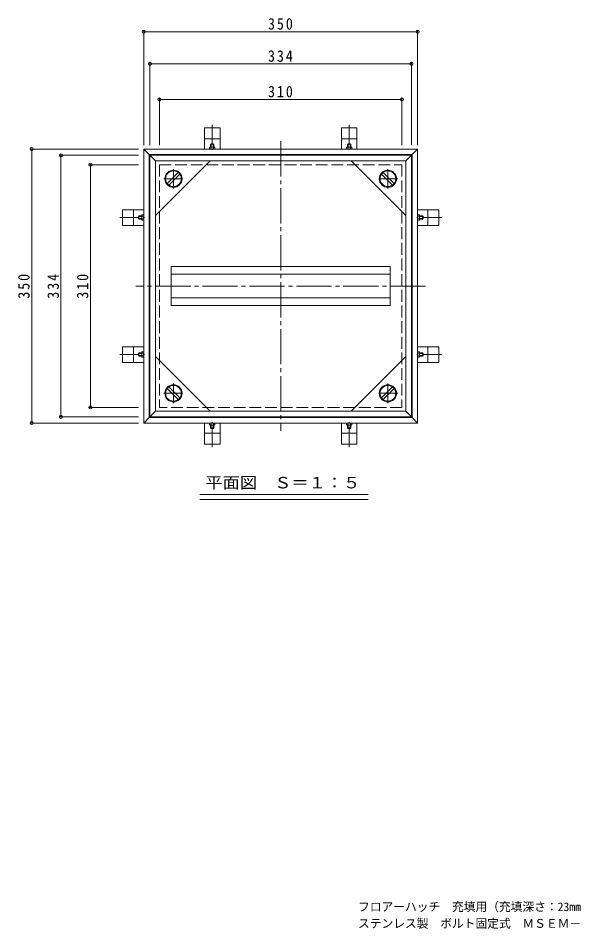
# Model space of a CAD drawing. Units: millimetres on the paper, enlarged 2 times, with parts at other scales. Extents: x -340 to 315, y -274 to 219.
# Drawn here: x -340.1 to -56.1, y -273.5 to 191.7 of the extents above; entities that cross this region are included whole.
import ezdxf
from ezdxf.enums import TextEntityAlignment as Align

# ---------------------------------------------------------------- set-up
doc = ezdxf.new("R2010")
doc.units = ezdxf.units.MM
doc.header["$LTSCALE"] = 2
doc.header["$PDMODE"] = 32
doc.header["$PDSIZE"] = 1.6
for name, pattern in [('CHAIN1', [8, 5, -1, 1, -1]), ('CHAIN2', [12, 9, -1, 1, -1]), ('DASHED3', [4, 3, -1])]:
    doc.linetypes.add(name, pattern=pattern)
for name, color, linetype, lineweight in [('0-1', 2, 'Continuous', 9), ('0-2', 3, 'Continuous', 9), ('0-4', 7, 'Continuous', 9)]:
    doc.layers.add(name, color=color, linetype=linetype, lineweight=lineweight)
doc.layers.add('F-4', color=7, linetype='Continuous')
doc.styles.add('ＭＳ ゴシック', font='')
doc.styles.get('ＭＳ ゴシック').set_extended_font_data('MS Gothic')

msp = doc.modelspace()

# ---------------------------------------------------------------- linework, layer by layer
at = {"layer": '0-1'}
for p, q in [((-236.946, 135.692), (-244.946, 135.692)), ((-244.946, 135.692), (-244.946, 124.892)), ((-236.946, 135.692), (-236.946, 124.892)), ((-174.946, 135.692), (-166.946, 135.692)), ((-174.946, 135.692), (-174.946, 124.892)), ((-166.946, 135.692), (-166.946, 124.892)), ((-236.946, 130.092), (-244.946, 130.092)), ((-242.346, 125.692), (-242.346, 124.892)), ((-241.986, 125.892), (-239.906, 125.892)), ((-241.746, 127.347), (-241.466, 127.627)), ((-241.746, 127.347), (-240.146, 127.347)), ((-241.746, 127.347), (-241.746, 125.892)), ((-241.625, 125.692), (-241.625, 124.892)), ((-241.466, 127.627), (-240.426, 127.627)), ((-241.466, 127.627), (-241.466, 125.892)), ((-240.426, 127.627), (-240.146, 127.347)), ((-240.426, 127.627), (-240.426, 125.892)), ((-240.267, 125.692), (-240.267, 124.892)), ((-240.146, 127.347), (-240.146, 125.892)), ((-239.546, 125.692), (-239.546, 124.892)), ((-174.946, 130.092), (-166.946, 130.092)), ((-172.346, 125.692), (-172.346, 124.892)), ((-169.906, 125.892), (-171.986, 125.892)), ((-171.466, 127.627), (-171.746, 127.347)), ((-170.146, 127.347), (-171.746, 127.347)), ((-171.746, 127.347), (-171.746, 125.892)), ((-171.625, 125.692), (-171.625, 124.892)), ((-170.426, 127.627), (-171.466, 127.627)), ((-171.466, 127.627), (-171.466, 125.892)), ((-170.146, 127.347), (-170.426, 127.627)), ((-170.426, 127.627), (-170.426, 125.892)), ((-170.267, 125.692), (-170.267, 124.892)), ((-170.146, 127.347), (-170.146, 125.892)), ((-169.546, 125.692), (-169.546, 124.892)), ((-273.146, 122.092), (-275.946, 124.892)), ((-275.946, -15.108), (-275.946, 124.892)), ((-275.946, 124.892), (-135.946, 124.892)), ((-273.146, -12.308), (-273.146, 122.092)), ((-273.146, 122.092), (-138.746, 122.092)), ((-135.946, 124.892), (-138.746, 122.092)), ((-138.746, 122.092), (-138.746, -12.308)), ((-135.946, 124.892), (-135.946, -15.108)), ((-286.746, 85.892), (-286.746, 93.892)), ((-286.746, 93.892), (-275.946, 93.892)), ((-281.146, 85.892), (-281.146, 93.892)), ((-125.146, 93.892), (-135.946, 93.892)), ((-130.746, 85.892), (-130.746, 93.892)), ((-125.146, 85.892), (-125.146, 93.892)), ((-278.401, 90.692), (-278.681, 90.412)), ((-278.681, 90.412), (-278.681, 89.372)), ((-278.681, 90.412), (-276.946, 90.412)), ((-278.681, 89.372), (-278.401, 89.092)), ((-278.681, 89.372), (-276.946, 89.372)), ((-278.401, 90.692), (-278.401, 89.092)), ((-278.401, 90.692), (-276.946, 90.692)), ((-278.401, 89.092), (-276.946, 89.092)), ((-276.946, 90.932), (-276.946, 88.852)), ((-276.746, 91.292), (-275.946, 91.292)), ((-276.746, 90.571), (-275.946, 90.571)), ((-276.746, 89.213), (-275.946, 89.213)), ((-276.746, 88.492), (-275.946, 88.492)), ((-135.146, 91.292), (-135.946, 91.292)), ((-135.146, 90.571), (-135.946, 90.571)), ((-135.146, 89.213), (-135.946, 89.213)), ((-135.146, 88.492), (-135.946, 88.492)), ((-134.946, 90.932), (-134.946, 88.852)), ((-133.491, 90.692), (-134.946, 90.692)), ((-133.211, 90.412), (-134.946, 90.412)), ((-133.211, 89.372), (-134.946, 89.372)), ((-133.491, 89.092), (-134.946, 89.092)), ((-133.491, 90.692), (-133.491, 89.092)), ((-133.491, 90.692), (-133.211, 90.412)), ((-133.211, 89.372), (-133.491, 89.092)), ((-133.211, 90.412), (-133.211, 89.372)), ((-286.746, 85.892), (-275.946, 85.892)), ((-125.146, 85.892), (-135.946, 85.892)), ((-286.746, 23.892), (-286.746, 15.892)), ((-286.746, 23.892), (-275.946, 23.892)), ((-281.146, 23.892), (-281.146, 15.892)), ((-125.146, 23.892), (-135.946, 23.892)), ((-130.746, 23.892), (-130.746, 15.892)), ((-125.146, 23.892), (-125.146, 15.892)), ((-278.681, 20.412), (-278.401, 20.692)), ((-278.681, 19.372), (-278.681, 20.412)), ((-278.681, 20.412), (-276.946, 20.412)), ((-278.401, 19.092), (-278.681, 19.372)), ((-278.681, 19.372), (-276.946, 19.372)), ((-278.401, 19.092), (-278.401, 20.692)), ((-278.401, 20.692), (-276.946, 20.692)), ((-278.401, 19.092), (-276.946, 19.092)), ((-276.946, 18.852), (-276.946, 20.932)), ((-276.746, 21.292), (-275.946, 21.292)), ((-276.746, 20.571), (-275.946, 20.571)), ((-276.746, 19.213), (-275.946, 19.213)), ((-135.146, 21.292), (-135.946, 21.292)), ((-135.146, 20.571), (-135.946, 20.571)), ((-135.146, 19.213), (-135.946, 19.213)), ((-134.946, 18.852), (-134.946, 20.932)), ((-133.491, 20.692), (-134.946, 20.692)), ((-133.211, 20.412), (-134.946, 20.412)), ((-133.211, 19.372), (-134.946, 19.372)), ((-133.491, 19.092), (-134.946, 19.092)), ((-133.491, 19.092), (-133.491, 20.692)), ((-133.211, 20.412), (-133.491, 20.692)), ((-133.491, 19.092), (-133.211, 19.372)), ((-133.211, 19.372), (-133.211, 20.412)), ((-286.746, 15.892), (-275.946, 15.892)), ((-276.746, 18.492), (-275.946, 18.492)), ((-135.146, 18.492), (-135.946, 18.492)), ((-125.146, 15.892), (-135.946, 15.892)), ((-273.146, -12.308), (-275.946, -15.108)), ((-138.746, -12.308), (-273.146, -12.308)), ((-135.946, -15.108), (-138.746, -12.308)), ((-135.946, -15.108), (-275.946, -15.108)), ((-244.946, -25.908), (-244.946, -15.108)), ((-242.346, -15.908), (-242.346, -15.108)), ((-241.986, -16.108), (-239.906, -16.108)), ((-241.746, -17.563), (-241.746, -16.108)), ((-241.746, -17.563), (-240.146, -17.563)), ((-241.746, -17.563), (-241.466, -17.843)), ((-241.625, -15.908), (-241.625, -15.108)), ((-241.466, -17.843), (-241.466, -16.108)), ((-241.466, -17.843), (-240.426, -17.843)), ((-240.426, -17.843), (-240.426, -16.108)), ((-240.426, -17.843), (-240.146, -17.563)), ((-240.267, -15.908), (-240.267, -15.108)), ((-240.146, -17.563), (-240.146, -16.108)), ((-239.546, -15.908), (-239.546, -15.108)), ((-236.946, -25.908), (-236.946, -15.108)), ((-174.946, -25.908), (-174.946, -15.108)), ((-172.346, -15.908), (-172.346, -15.108)), ((-169.906, -16.108), (-171.986, -16.108)), ((-171.746, -17.563), (-171.746, -16.108)), ((-170.146, -17.563), (-171.746, -17.563)), ((-171.466, -17.843), (-171.746, -17.563)), ((-171.625, -15.908), (-171.625, -15.108)), ((-171.466, -17.843), (-171.466, -16.108)), ((-170.426, -17.843), (-171.466, -17.843)), ((-170.426, -17.843), (-170.426, -16.108)), ((-170.146, -17.563), (-170.426, -17.843)), ((-170.267, -15.908), (-170.267, -15.108)), ((-170.146, -17.563), (-170.146, -16.108)), ((-169.546, -15.908), (-169.546, -15.108)), ((-166.946, -25.908), (-166.946, -15.108)), ((-236.946, -20.308), (-244.946, -20.308)), ((-174.946, -20.308), (-166.946, -20.308)), ((-236.946, -25.908), (-244.946, -25.908)), ((-174.946, -25.908), (-166.946, -25.908))]:
    msp.add_line(p, q, dxfattribs=at)
at = {"layer": '0-1', "linetype": 'CHAIN1'}
for p, q in [((-240.946, 137.171), (-240.946, 124.449)), ((-170.946, 137.171), (-170.946, 124.449)), ((-288.225, 89.892), (-275.503, 89.892)), ((-123.666, 89.892), (-136.389, 89.892)), ((-288.225, 19.892), (-275.503, 19.892)), ((-123.666, 19.892), (-136.389, 19.892)), ((-240.946, -27.388), (-240.946, -14.665)), ((-170.946, -27.388), (-170.946, -14.665))]:
    msp.add_line(p, q, dxfattribs=at)
at = {"layer": '0-1', "linetype": 'DASHED3'}
for p, q in [((-267.946, 116.892), (-267.946, -7.108)), ((-267.946, 116.892), (-143.946, 116.892)), ((-143.946, 116.892), (-143.946, -7.108)), ((-143.946, -7.108), (-267.946, -7.108))]:
    msp.add_line(p, q, dxfattribs=at)
at = {"layer": '0-1'}
for centre, radius, start, end in [((-241.986, 125.467), 0.425, 31.93629, 148.0667), ((-240.946, 124.638), 1.254, 57.19138, 122.80888), ((-239.906, 125.467), 0.425, 31.9333, 148.06371), ((-171.986, 125.467), 0.425, 31.93629, 148.0667), ((-170.946, 124.638), 1.254, 57.19112, 122.80862), ((-169.906, 125.467), 0.425, 31.9333, 148.06371), ((-276.521, 90.932), 0.425, 121.9333, 238.06371), ((-275.692, 89.892), 1.254, 147.19112, 212.80862), ((-276.521, 88.852), 0.425, 121.93629, 238.0667), ((-135.371, 90.932), 0.425, 301.93629, 58.0667), ((-136.2, 89.892), 1.254, 327.19138, 32.80888), ((-135.371, 88.852), 0.425, 301.9333, 58.06371), ((-276.521, 20.932), 0.425, 121.9333, 238.06371), ((-275.692, 19.892), 1.254, 147.19138, 212.80888), ((-276.521, 18.852), 0.425, 121.93629, 238.0667), ((-135.371, 20.932), 0.425, 301.93629, 58.0667), ((-136.2, 19.892), 1.254, 327.19112, 32.80862), ((-135.371, 18.852), 0.425, 301.9333, 58.06371), ((-241.986, -15.684), 0.425, 211.9333, 328.06371), ((-240.946, -14.854), 1.254, 237.19112, 302.80862), ((-239.906, -15.684), 0.425, 211.93629, 328.0667), ((-171.986, -15.684), 0.425, 211.9333, 328.06371), ((-170.946, -14.854), 1.254, 237.19138, 302.80888), ((-169.906, -15.684), 0.425, 211.93629, 328.0667)]:
    msp.add_arc(centre, radius, start, end, dxfattribs=at)
at = {"layer": '0-2', "linetype": 'CHAIN2'}
for p, q in [((-205.946, 128.892), (-205.946, -19.108)), ((-131.946, 54.892), (-279.946, 54.892))]:
    msp.add_line(p, q, dxfattribs=at)
at = {"layer": '0-2'}
for p, q in [((-269.946, 118.892), (-272.746, 121.692)), ((-272.746, -11.908), (-272.746, 121.692)), ((-272.746, 121.692), (-139.146, 121.692)), ((-139.146, 121.692), (-141.946, 118.892)), ((-139.146, 121.692), (-139.146, -11.908)), ((-269.946, 90.892), (-241.946, 118.892)), ((-269.946, -9.108), (-269.946, 118.892)), ((-269.946, 118.892), (-141.946, 118.892)), ((-141.946, 90.892), (-169.946, 118.892)), ((-141.946, 118.892), (-141.946, -9.108)), ((-258.374, 112.913), (-263.967, 107.32)), ((-257.525, 112.064), (-263.118, 106.471)), ((-148.774, 106.471), (-154.367, 112.064)), ((-147.925, 107.32), (-153.518, 112.913)), ((-261.946, 64.892), (-261.946, 44.892)), ((-149.946, 64.892), (-261.946, 64.892)), ((-149.946, 60.892), (-261.946, 60.892)), ((-149.946, 64.892), (-149.946, 44.892)), ((-149.946, 48.892), (-261.946, 48.892)), ((-149.946, 44.892), (-261.946, 44.892)), ((-269.946, 18.892), (-241.946, -9.108)), ((-141.946, 18.892), (-169.946, -9.108)), ((-258.374, -3.129), (-263.967, 2.464)), ((-257.525, -2.28), (-263.118, 3.313)), ((-148.774, 3.313), (-154.367, -2.28)), ((-147.925, 2.464), (-153.518, -3.129)), ((-269.946, -9.108), (-272.746, -11.908)), ((-141.946, -9.108), (-269.946, -9.108)), ((-139.146, -11.908), (-141.946, -9.108)), ((-139.146, -11.908), (-272.746, -11.908))]:
    msp.add_line(p, q, dxfattribs=at)
at = {"layer": '0-2', "linetype": 'CHAIN1'}
for p, q in [((-260.746, 104.682), (-260.746, 115.035)), ((-151.146, 104.682), (-151.146, 115.035)), ((-265.741, 109.692), (-256.168, 109.692)), ((-146.151, 109.692), (-155.724, 109.692)), ((-260.746, 5.101), (-260.746, -5.251)), ((-151.146, 5.101), (-151.146, -5.251)), ((-265.741, 0.092), (-256.168, 0.092)), ((-146.151, 0.092), (-155.724, 0.092))]:
    msp.add_line(p, q, dxfattribs=at)
at = {"layer": '0-2'}
for centre, radius in [((-260.746, 109.692), 4.4), ((-260.746, 109.692), 4), ((-151.146, 109.692), 4.4), ((-151.146, 109.692), 4), ((-260.746, 0.092), 4.4), ((-260.746, 0.092), 4), ((-151.146, 0.092), 4.4), ((-151.146, 0.092), 4)]:
    msp.add_circle(centre, radius, dxfattribs=at)
at = {"layer": '0-4'}
for p, q in [((-275.946, 126.896), (-275.946, 185.441)), ((-275.946, 184.841), (-135.946, 184.841)), ((-135.946, 126.896), (-135.946, 185.441)), ((-272.746, 126.896), (-272.746, 169.01)), ((-272.746, 168.41), (-139.146, 168.41)), ((-139.146, 126.896), (-139.146, 169.01)), ((-267.946, 126.896), (-267.946, 150.819)), ((-267.946, 150.219), (-143.946, 150.219)), ((-143.946, 126.896), (-143.946, 150.819)), ((-278.661, 124.892), (-333.814, 124.892)), ((-333.214, -15.108), (-333.214, 124.892)), ((-278.661, 121.692), (-318.834, 121.692)), ((-318.234, -11.908), (-318.234, 121.692)), ((-278.661, 116.892), (-303.785, 116.892)), ((-303.185, -7.108), (-303.185, 116.892)), ((-278.661, -7.108), (-303.785, -7.108)), ((-278.661, -11.908), (-318.834, -11.908)), ((-278.661, -15.108), (-333.814, -15.108)), ((-247.213, -51.545), (-161.158, -51.545)), ((-247.213, -54.217), (-161.158, -54.217))]:
    msp.add_line(p, q, dxfattribs=at)
for p in [(-275.946, 184.841), (-135.946, 184.841), (-272.746, 168.41), (-139.146, 168.41), (-267.946, 150.219), (-143.946, 150.219), (-333.214, 124.892), (-318.234, 121.692), (-303.185, 116.892), (-303.185, -7.108), (-318.234, -11.908), (-333.214, -15.108)]:
    msp.add_point(p, dxfattribs=at)

# ---------------------------------------------------------------- texts
at = {"layer": '0-4', "color": 2, "style": 'ＭＳ ゴシック', "width": 1.1}
msp.add_text('平面図\u3000Ｓ＝１：５', height=5.865, dxfattribs=at).set_placement((-244.45, -50.258), align=Align.BOTTOM_LEFT)
at = {"layer": '0-4', "color": 2, "char_height": 5.865, "attachment_point": 7, "style": 'ＭＳ ゴシック'}
for s, insert in [('\\T1.27;\\W0.9;350', (-212.446, 185.841)), ('\\T1.27;\\W0.9;334', (-212.446, 169.41)), ('\\T1.27;\\W0.9;310', (-212.446, 151.219))]:
    msp.add_mtext(s, dxfattribs=dict(at, insert=insert))
at = {"layer": '0-4', "color": 2, "char_height": 5.865, "attachment_point": 7, "rotation": 90, "style": 'ＭＳ ゴシック'}
for s, insert in [('\\T1.27;\\W0.9;350', (-334.214, 48.392)), ('\\T1.27;\\W0.9;334', (-319.234, 48.392)), ('\\T1.27;\\W0.9;310', (-304.185, 48.392))]:
    msp.add_mtext(s, dxfattribs=dict(at, insert=insert))
at = {"layer": 'F-4', "style": 'ＭＳ ゴシック'}
for s, p in [('フロアーハッチ\u3000充填用（充填深さ：23mm）屋内外用\u3000密閉形（防水・防臭形）', (-166.408, -265.79)), ('ステンレス製\u3000ボルト固定式\u3000ＭＳＥＭ－Ｍ－３５０', (-166.404, -274.315))]:
    msp.add_text(s, height=4.399, dxfattribs=at).set_placement(p, align=Align.BOTTOM_LEFT)

doc.saveas('drawing.dxf')
